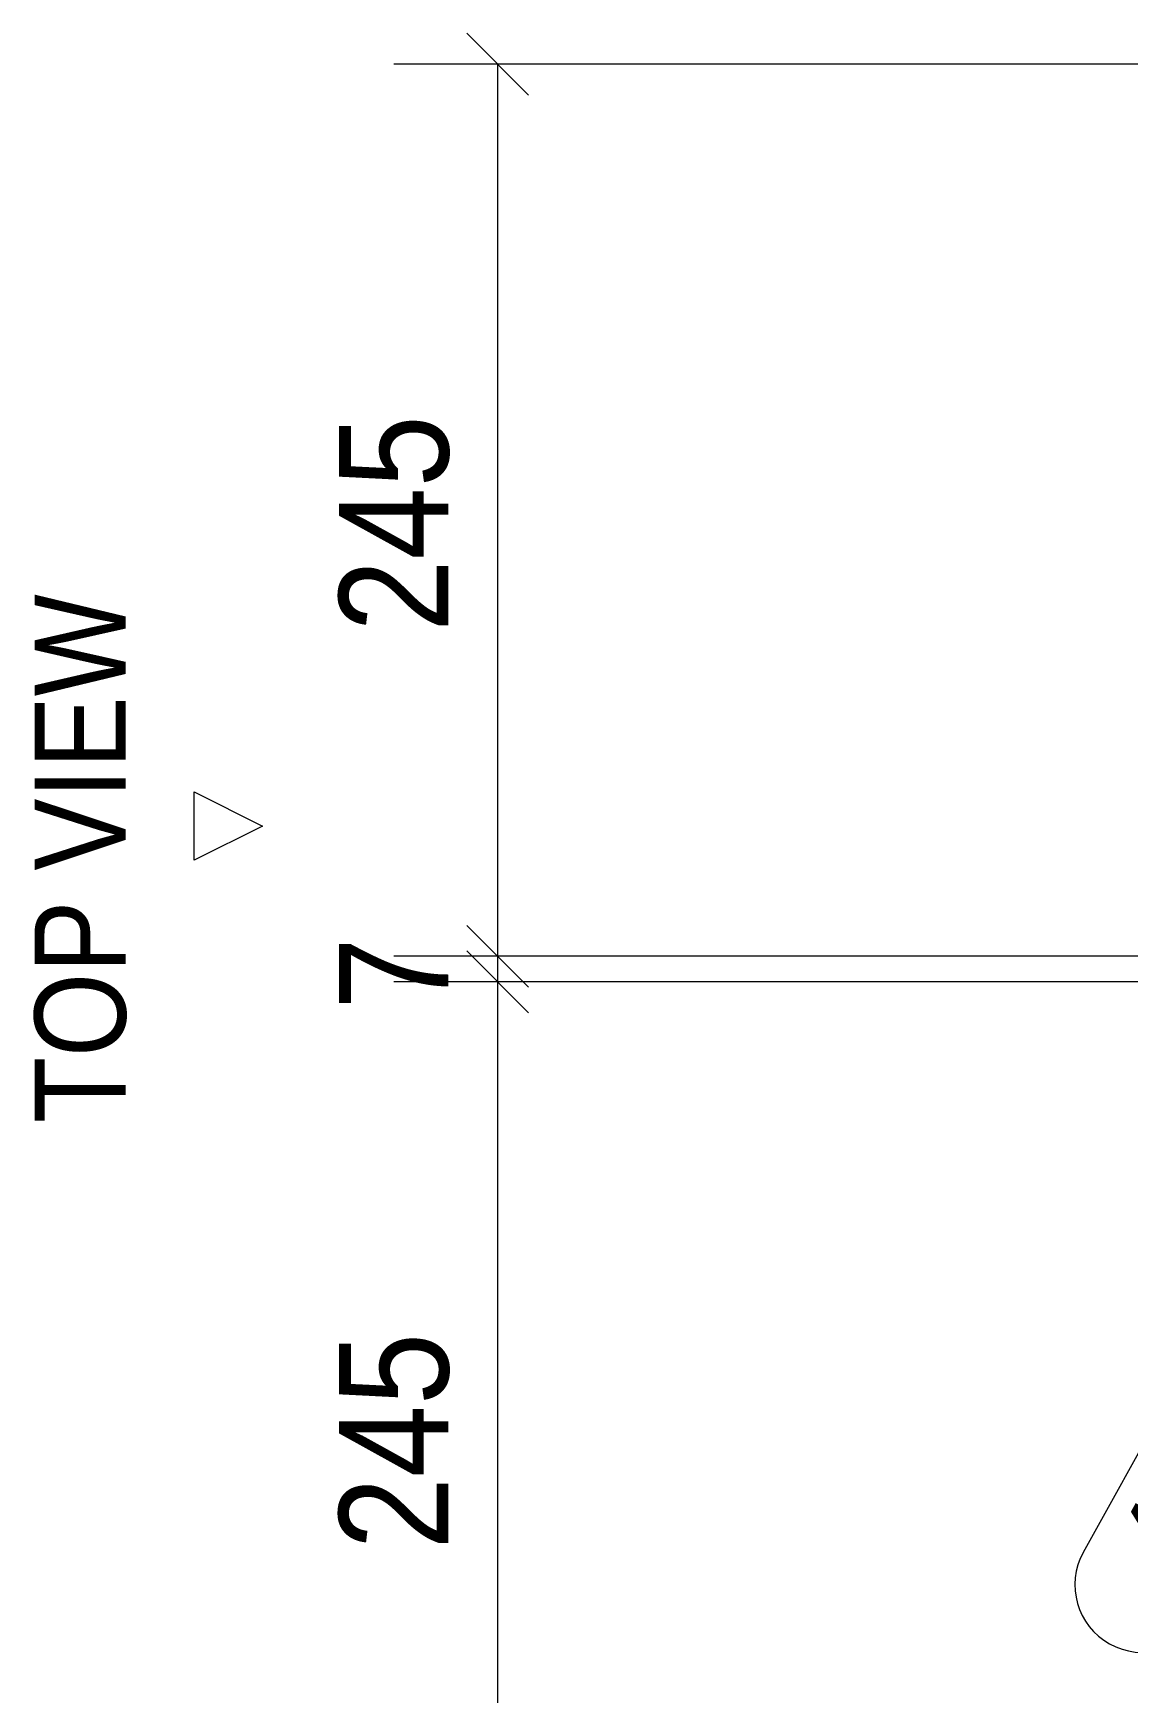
# Model space of a CAD drawing. Header units: millimetres. Extents: x 2 to 825, y 1 to 579.
# Drawn here: x 550.16 to 580.18, y 266.68 to 312.22 of the extents above; entities that cross this region are included whole.
import ezdxf

# ---------------------------------------------------------------- set-up
doc = ezdxf.new("R2010")
doc.units = ezdxf.units.MM
doc.linetypes.add('XKITLINE00', pattern=[0])
for name, color, linetype, lineweight in [('Dimensions', 7, 'Continuous', 0), ('OtherObjectType', 7, 'Continuous', 0), ('PartMark', 7, 'Continuous', 0)]:
    doc.layers.add(name, color=color, linetype=linetype, lineweight=lineweight)
doc.styles.add('ARIAL', font='ARIAL.TTF')

# ---------------------------------------------------------------- blocks, each defined once
blk = doc.blocks.new('*A263')
at = {"layer": 'Dimensions', "color": 7, "linetype": 'XKITLINE00', "lineweight": 0}
for p, q in [((562.0513578644732, 287.040639584999), (563.7484141393215, 285.3435833101513)), ((585.1011863299955, 286.1921114475751), (560.049886001897, 286.1921114475751)), ((562.8998860018974, 261.7085962607558), (562.8998860018974, 286.1921114475751)), ((562.0513578644732, 262.5571243981797), (563.7484141393215, 260.860068123332)), ((585.9855378723414, 261.7085962607558), (560.049886001897, 261.7085962607558))]:
    blk.add_line(p, q, dxfattribs=at)
at = {"layer": 'Dimensions', "color": 3}
for p in [(562.8998860018974, 286.1921114475751), (562.8998860018974, 261.7085962607558)]:
    blk.add_point(p, dxfattribs=at)
at = {"layer": 'Dimensions', "color": 3, "style": 'ARIAL', "width": 0.85}
blk.add_text('245', height=3, rotation=90.0002104591497, dxfattribs=at).set_placement((561.549886001897, 270.6127073697905))
blk = doc.blocks.new('*A264')
at = {"layer": 'Dimensions', "color": 7, "linetype": 'XKITLINE00', "lineweight": 0}
for p, q in [((562.0513578644732, 287.740639584999), (563.7484141393215, 286.0435833101513)), ((562.0513578644732, 287.040639584999), (563.7484141393215, 285.3435833101513)), ((585.1011863299955, 286.8921114475752), (560.049886001897, 286.8921114475752)), ((562.8998860018974, 286.1921114475751), (562.8998860018974, 286.8921114475752)), ((585.1011863299955, 286.1921114475751), (560.049886001897, 286.1921114475751))]:
    blk.add_line(p, q, dxfattribs=at)
at = {"layer": 'Dimensions', "color": 3}
for p in [(562.8998860018974, 286.8921114475752), (562.8998860018974, 286.1921114475751)]:
    blk.add_point(p, dxfattribs=at)
at = {"layer": 'Dimensions', "color": 3, "style": 'ARIAL', "width": 0.85}
blk.add_text('7', height=3, rotation=90.0002104591497, dxfattribs=at).set_placement((561.549886001897, 285.4295626194502))
blk = doc.blocks.new('*A265')
at = {"layer": 'Dimensions', "color": 7, "linetype": 'XKITLINE00', "lineweight": 0}
for p, q in [((562.0513578644732, 312.2241547120823), (563.7484141393215, 310.5270984372345)), ((613.5432247706985, 311.3756265746584), (560.049886001897, 311.3756265746584)), ((562.8998860018974, 286.8921114475752), (562.8998860018974, 311.3756265746584)), ((562.0513578644732, 287.740639584999), (563.7484141393215, 286.0435833101513)), ((585.1011863299955, 286.8921114475752), (560.049886001897, 286.8921114475752))]:
    blk.add_line(p, q, dxfattribs=at)
at = {"layer": 'Dimensions', "color": 3}
for p in [(562.8998860018974, 311.3756265746584), (562.8998860018974, 286.8921114475752)]:
    blk.add_point(p, dxfattribs=at)
at = {"layer": 'Dimensions', "color": 3, "style": 'ARIAL', "width": 0.85}
blk.add_text('245', height=3, rotation=90.0002104591497, dxfattribs=at).set_placement((561.549886001897, 295.7962225267418))
blk = doc.blocks.new('*A274')
at = {"layer": 'PartMark', "color": 7, "linetype": 'XKITLINE00', "lineweight": 0}
for p, q in [((578.9606775453776, 270.5362248518675), (582.2417617951396, 276.4497005183027)), ((582.1960298684645, 268.7410938411891), (585.4771141182264, 274.6545695076242))]:
    blk.add_line(p, q, dxfattribs=at)
for centre, start, end in [((583.859437956683, 275.5521350129634), 330.9763534470529, 150.976353447053), ((580.578353706921, 269.6386593465283), 150.976353447053, 330.9763534470529)]:
    blk.add_arc(centre, 1.850000000000165, start, end, dxfattribs=at)
at = {"layer": 'PartMark', "color": 3, "style": 'ARIAL', "width": 0.85}
blk.add_text('438', height=2.5, rotation=60.97416855782221, dxfattribs=at).set_placement((581.9624804664518, 269.5568478953131))
blk = doc.blocks.new('*A280')
at = {"layer": 'OtherObjectType', "color": 7, "linetype": 'XKITLINE00', "lineweight": 0}
for p, q in [((554.5748825582714, 289.5285790325673), (554.574889445531, 291.4035790325547)), ((554.574889445531, 291.4035790325547), (556.4498860018884, 290.4660721453015)), ((556.4498860018884, 290.4660721453015), (554.5748825582714, 289.5285790325673)), ((556.4498860018884, 290.4660721453015), (556.4498860018884, 290.4660721453015)), ((598.0582520705975, 240.2018695735448), (598.9957520705975, 242.0768695735448)), ((598.9957520705975, 242.0768695735448), (599.9332520705975, 240.2018695735448)), ((598.9957520705975, 242.0768695735448), (598.9957520705975, 242.0768695735448)), ((599.9332520705975, 240.2018695735448), (598.0582520705975, 240.2018695735448)), ((590.473169062785, 228.0768695735448), (598.26833507841, 228.0768695735448))]:
    blk.add_line(p, q, dxfattribs=at)
at = {"layer": 'OtherObjectType', "color": 7, "style": 'ARIAL', "width": 0.85}
blk.add_text('TOP VIEW', height=2.5, rotation=90, dxfattribs=at).set_placement((552.6998860018966, 282.3154419711828))
for s, p in [('FRONT VIEW', (588.5318848830975, 235.8268695735448)), ('G', (590.473169062785, 228.8268695735448)), ('G', (595.67556164091, 228.8268695735448)), ('-', (593.815942500285, 228.8268695735448))]:
    blk.add_text(s, height=2.5, dxfattribs=at).set_placement(p)

msp = doc.modelspace()

# ---------------------------------------------------------------- block references
at = {"lineweight": 0}
for name in ['*A265', '*A264', '*A263', '*A274']:
    msp.add_blockref(name, (0, 0), dxfattribs=at)
at = {"layer": 'OtherObjectType', "lineweight": 0}
msp.add_blockref('*A280', (0, 0), dxfattribs=at)

doc.saveas('drawing.dxf')
